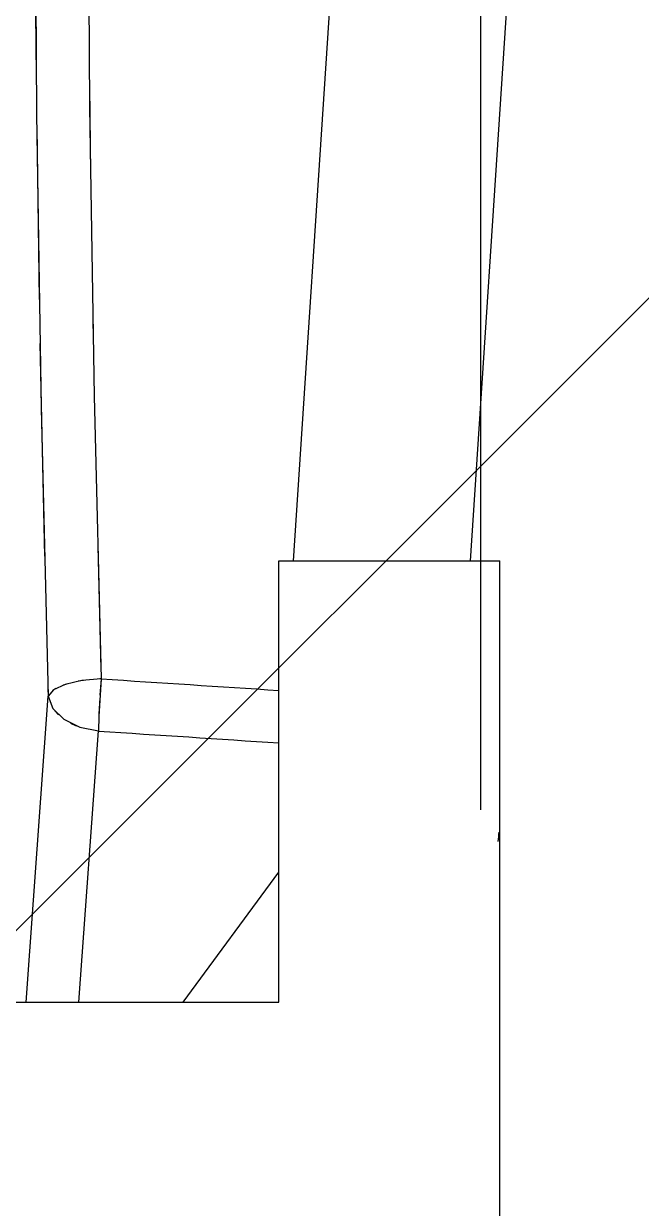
# Model space of a CAD drawing. Header units: millimetres. Extents: x 1084702 to 1166801, y 36632 to 124519.
# Drawn here: x 1103351.2 to 1103407.1, y 47696.2 to 47803.6 of the extents above; entities that cross this region are included whole.
import ezdxf

# ---------------------------------------------------------------- set-up
doc = ezdxf.new("R2010")
doc.units = ezdxf.units.MM
doc.header["$LTSCALE"] = 250
doc.linetypes.add('CENTER', pattern=[3, 2.5, -0.25, 0, -0.25])
doc.layers.get('0').update_dxf_attribs({"color": 255})
doc.layers.add('%posline', color=240, linetype='Continuous')
doc.layers.add('%symbol', color=1, linetype='Continuous')
doc.styles.add('ROMANS', font='ROMANS.shx', dxfattribs={"height": 100})
doc.dimstyles.new('dott', dxfattribs={"dimscale": 100, "dimtxt": 150, "dimasz": 0.01, "dimexe": 0.5, "dimexo": 1, "dimgap": 1, "dimtad": 1, "dimdsep": 46, "dimtxsty": 'ROMANS', "dimcen": 1.5, "dimclrd": 1, "dimclre": 1, "dimclrt": 2, "dimazin": 2, "dimtfac": 1, "dimtmove": 2, "dimatfit": 3, "dimldrblk": 'DOT', "dimfxl": 1, "dimtvp": 100, "dimtolj": 1, "dimarcsym": 0})

# ---------------------------------------------------------------- blocks, each defined once
blk = doc.blocks.new('A$C64097268')
blk.add_line((11000, -100), (11000, 100))
blk = doc.blocks.new('_Dot')
at = {"color": 0, "linetype": 'ByBlock', "lineweight": -2}
blk.add_line((-0.5, 0), (-1, 0), dxfattribs=at)
at = {"color": 0, "linetype": 'ByBlock', "const_width": 0.5}
blk.add_lwpolyline([(-0.25, 0, 1), (0.25, 0, 1)], format="xyb", close=True, dxfattribs=at)
blk = doc.blocks.new('GENERATOR-CENTER')
for p, q in [((-1442.15, -77.43), (-1412.9, 368.88)), ((-1426.12, -77.43), (-1396.94, 367.84)), ((-1465.62, -9.94), (-1465.43, -36.94)), ((-1460.82, -9.77), (-1460.62, -36.29)), ((-1465.59, -17.13), (-1465.48, -32)), ((-1460.64, -34.41), (-1460.54, -42.38)), ((-1460.62, -36.29), (-1460.2, -62.49)), ((-1465.43, -36.94), (-1465.01, -63.6)), ((-1465.41, -38.11), (-1465.19, -53.73)), ((-1465.23, -50.73), (-1465.22, -50.73)), ((-1465.23, -50.73), (-1465.22, -50.73)), ((-1460.34, -55.17), (-1460.32, -56.36)), ((-1465.12, -57.73), (-1464.71, -77.01)), ((-1460.2, -62.49), (-1459.56, -88.12)), ((-1465.01, -63.6), (-1464.37, -89.68)), ((-1459.89, -76.09), (-1459.59, -87.23)), ((-1443.47, -77.43), (-1423.47, -77.43)), ((-1443.47, -117.43), (-1443.47, -77.43)), ((-1423.47, -177.43), (-1423.47, -77.43)), ((-1464.39, -89.02), (-1464.37, -89.68)), ((-1463.69, -88.99), (-1463.95, -89.16)), ((-1462.84, -88.63), (-1463.9, -89.12)), ((-1462.59, -88.56), (-1463.02, -88.7)), ((-1461.33, -88.28), (-1462.84, -88.63)), ((-1461.16, -88.26), (-1461.66, -88.34)), ((-1459.56, -88.12), (-1461.33, -88.28)), ((-1459.56, -88.12), (-1459.78, -91.54)), ((-1459.56, -88.12), (-1459.68, -88.12)), ((-1459.56, -88.12), (-1459.68, -89.6)), ((-1466.38, -117.43), (-1464.37, -89.68)), ((-1463.9, -89.12), (-1464.37, -89.68)), ((-1464.37, -89.68), (-1464.37, -89.68)), ((-1464.37, -89.68), (-1463.95, -90.79)), ((-1459.69, -89.87), (-1459.77, -91.29)), ((-1463.95, -90.79), (-1462.95, -91.76)), ((-1463.78, -91.02), (-1463.44, -91.37)), ((-1462.95, -91.76), (-1461.52, -92.48)), ((-1462.34, -92.13), (-1461.83, -92.36)), ((-1459.78, -91.54), (-1459.82, -92.84)), ((-1459.78, -91.54), (-1459.82, -92.84)), ((-1461.61, -117.43), (-1459.82, -92.84)), ((-1461.52, -92.48), (-1459.82, -92.84)), ((-1452.14, -117.43), (-1443.47, -105.64)), ((-1483.47, -117.43), (-1443.47, -117.43))]:
    blk.add_line(p, q)
for centre, radius, start, end in [((1620.51, 47281.66), 47469.81, 266.27975, 266.299216), ((1678.79, 47193.92), 47390.81, 266.202616, 266.222432), ((-1009.52, -136.89), 415.51, 175.1845, 175.3023)]:
    blk.add_arc(centre, radius, start, end)
blk = doc.blocks.new('BL_1-deck_B4_2')
blk.add_blockref('GENERATOR-CENTER', (87054.78, 16083.83))

msp = doc.modelspace()

# ---------------------------------------------------------------- hatches: boundary and pattern name
at = {"layer": '%symbol', "true_color": 0x939598}
h = msp.add_hatch(dxfattribs=at)
h.set_pattern_fill('ANSI31', color=252, scale=100)
h.paths.add_polyline_path([(1097892.6, 52632.31), (1097892.6, 43032.31), (1109392.6, 43032.31), (1109392.6, 52632.31)])

# ---------------------------------------------------------------- block references
for name, p in [('BL_1-deck_B4_2', (1017763.01, 31748.48)), ('A$C64097268', (1092392.6, 47832.31))]:
    msp.add_blockref(name, p)
at = {"linetype": 'CENTER'}
msp.add_blockref('A$C64097268', (1092392.6, 47832.31), dxfattribs=at)

# ---------------------------------------------------------------- leaders
at = {"layer": '%posline', "linetype": 'ByBlock'}
msp.add_leader([(1105977.01, 46518.41), (1099711.3, 53457.36)], dimstyle='dott', override={"dimasz": 2, "dimgap": 1, "dimtad": 0, "dimclrd": 256}, dxfattribs=at)

doc.saveas('drawing.dxf')
